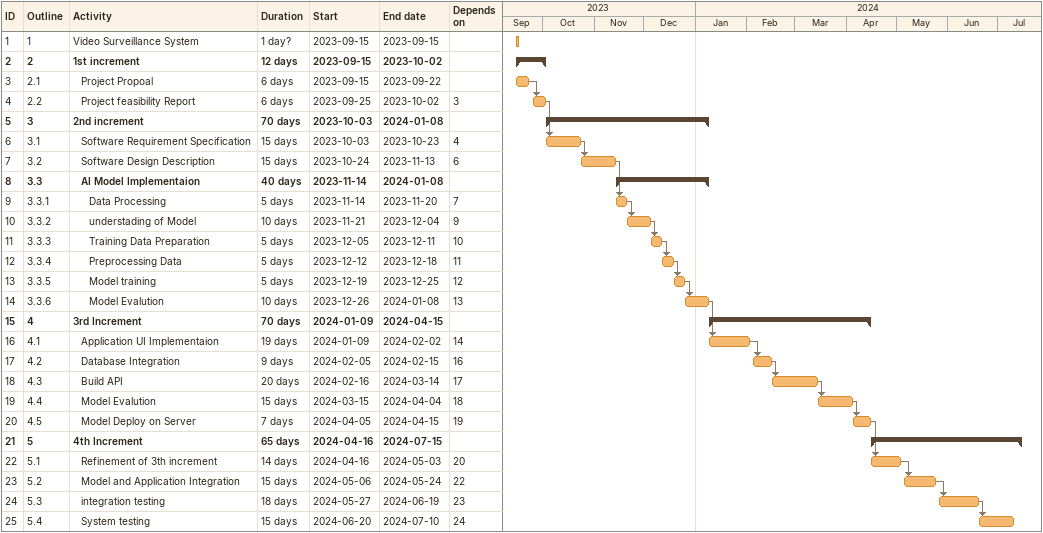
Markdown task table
| ID | WBS | Task | Duration | Start | Finish | Predecessors |
|---|---|---|---|---|---|---|
| 1 | 1 | Video Surveillance System | 1d? | 2023-09-15 | 2023-09-15 |  |
| 2 | 2 | **1st increment** | 12d | 2023-09-15 | 2023-10-02 |  |
| 3 | 2.1 | Project Propoal | 6d | 2023-09-15 | 2023-09-22 |  |
| 4 | 2.2 | Project feasibility Report | 6d | 2023-09-25 | 2023-10-02 | 3 |
| 5 | 3 | **2nd increment** | 70d | 2023-10-03 | 2024-01-08 |  |
| 6 | 3.1 | Software Requirement Specification | 15d | 2023-10-03 | 2023-10-23 | 4 |
| 7 | 3.2 | Software Design Description | 15d | 2023-10-24 | 2023-11-13 | 6 |
| 8 | 3.3 | **AI Model Implementaion** | 40d | 2023-11-14 | 2024-01-08 |  |
| 9 | 3.3.1 | Data Processing | 5d | 2023-11-14 | 2023-11-20 | 7 |
| 10 | 3.3.2 | understading of Model | 10d | 2023-11-21 | 2023-12-04 | 9 |
| 11 | 3.3.3 | Training Data Preparation | 5d | 2023-12-05 | 2023-12-11 | 10 |
| 12 | 3.3.4 | Preprocessing Data | 5d | 2023-12-12 | 2023-12-18 | 11 |
| 13 | 3.3.5 | Model training | 5d | 2023-12-19 | 2023-12-25 | 12 |
| 14 | 3.3.6 | Model Evalution | 10d | 2023-12-26 | 2024-01-08 | 13 |
| 15 | 4 | **3rd Increment** | 70d | 2024-01-09 | 2024-04-15 |  |
| 16 | 4.1 | Application UI Implementaion | 19d | 2024-01-09 | 2024-02-02 | 14 |
| 17 | 4.2 | Database Integration | 9d | 2024-02-05 | 2024-02-15 | 16 |
| 18 | 4.3 | Build API | 20d | 2024-02-16 | 2024-03-14 | 17 |
| 19 | 4.4 | Model Evalution | 15d | 2024-03-15 | 2024-04-04 | 18 |
| 20 | 4.5 | Model Deploy on Server | 7d | 2024-04-05 | 2024-04-15 | 19 |
| 21 | 5 | **4th Increment** | 65d | 2024-04-16 | 2024-07-15 |  |
| 22 | 5.1 | Refinement of 3th increment | 14d | 2024-04-16 | 2024-05-03 | 20 |
| 23 | 5.2 | Model and Application Integration | 15d | 2024-05-06 | 2024-05-24 | 22 |
| 24 | 5.3 | integration testing | 18d | 2024-05-27 | 2024-06-19 | 23 |
| 25 | 5.4 | System testing | 15d | 2024-06-20 | 2024-07-10 | 24 |
